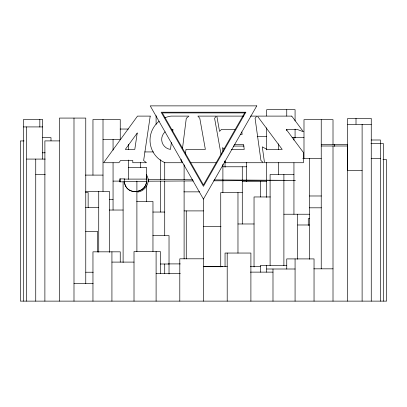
<?xml version="1.0" encoding="UTF-8"?>
<svg xmlns="http://www.w3.org/2000/svg" width="407" height="407" viewBox="0 0 407 407"><rect width="100%" height="100%" fill="white"/><g stroke="black" fill="none" stroke-linecap="round" stroke-linejoin="round"><path stroke-width="0.61" d="M146.51 181.181C146.413 192.455 128.999 195.833 125.153 184.87A11.157 10.633 -90 0 1 124.349 181.904C125.911 196.408 147.929 193.6 146.51 179.538L146.51 174.45M171.352 142.542L170.487 149.41A10.068 10.068 0 0 1 165.161 131.802M172.761 131.303L172.995 129.431A10.068 10.068 0 0 0 171.418 129.355M181.135 159.249L180.978 160.511L182.641 162.729L165.145 162.729A24.334 24.334 0 0 1 159.229 121.154M182.484 148.55L186.274 118.33L188.955 116.107L171.001 116.107A24.334 24.334 0 0 0 164.779 117.842M185.394 154.253L185.999 149.41L205.357 149.41L199.801 118.33L197.873 116.107L216.265 116.107L214.606 118.33L221.087 154.599M148.107 181.904C147.258 187.067 142.994 191.478 137.734 192.079M148.316 181.196L193.35 180.942M213.644 180.825L295.467 180.362L214.28 179.899M243.462 116.107L216.819 116.107L219.551 131.405L221.454 129.431L235.21 129.431M250.437 116.107L256.781 116.107L255.082 118.33L260.943 160.511L263.441 162.729L225.147 162.729L224.827 160.923M347.695 124.323L371.26 124.323M23.469 126.923L42.674 126.923M120.126 129.039L128.409 129.039M240.303 134.422L242.16 134.422L241.814 131.929M257.214 136.564L266.677 136.564M42.674 137.642L50.992 137.642L50.992 140.761M292.078 137.571L303.993 137.571M103.007 139.413L120.508 139.413M371.133 139.998L380.408 139.998L380.408 301.124M24.049 140.939L20.35 140.939L20.35 301.124L386.65 301.124L386.65 159.702L382.951 159.702M59.442 140.903L44.887 140.903L44.887 301.124M370.94 143.676L383.531 143.676L383.531 301.124M234.254 144.414L243.549 144.414L244.241 149.41L231.308 149.41M321.235 144.51L347.558 144.51L347.558 301.124M321.235 146.001L347.558 146.001M233.287 146.072L244.058 146.072M144.719 151.933L153.505 151.933M42.353 152.798L45.146 152.798M302.737 158.491L321.235 158.491M371.133 158.557L380.408 158.557M26.592 159.076L45.269 159.076M190.593 162.729L216.275 162.729M222.894 166.778L246.591 166.778M128.409 167.506L146.647 167.506L146.647 179.456M347.558 170.319L362.113 170.319M293.94 174.517L270.1 174.517L270.1 265.552M35.74 174.583L45.269 174.583M85.373 175.102L103.007 175.102M124.247 179.105L146.851 179.105M113.06 181.105L119.968 181.105M242.282 181.558L266.671 181.558M124.247 181.619L146.851 181.619M85.633 191.305L109.315 191.305L109.315 252.416M183.852 191.86L199.745 191.86M85.638 192.48L88.146 192.48L88.146 207.733M242.282 192.587L220.736 192.587L220.736 266.916M309.462 195.986L321.367 195.986M270.324 196.957L254.039 196.957L254.039 266.977M109.29 199.42L113.06 199.42M136.676 201.465L152.961 201.465L152.961 251.531M85.633 207.534L98.728 207.534M309.462 207.814L321.367 207.814M109.315 210.032L123.107 210.032M184.106 210.902L203.5 210.902M152.874 212.047L164.718 212.047M283.893 214.23L309.462 214.23M309.518 218.635L308.272 218.635L308.272 225.549M237.973 223.977L254.126 223.977M297.685 224.985L309.518 224.985M203.5 226.373L221.016 226.373M85.633 231.334L97.538 231.334L97.538 252.019M152.874 235.633L169.027 235.633L169.027 273.997M203.5 258.806L179.797 258.806L179.797 301.124M111.925 262.098L134.056 262.098M168.467 263.904L180.357 263.904M160.353 264.006L169.027 264.006M286.752 265.466L260.353 265.466L260.353 272.176M203.5 266.677L227.203 266.677M250.33 266.677L260.353 266.677M203.5 266.712L222.894 266.712M313.843 268.829L333.007 268.829M266.671 269.002L295.075 269.002M250.356 272.125L272.99 272.125M85.765 272.227L93.203 272.227M156.1 273.58L180.357 273.616M73.993 283.674L93.157 283.674M148.316 179.523L192.715 179.777M224.252 148.83L222.456 147.67L223.102 151.282M147.197 175.834L148.107 178.815M371.26 301.124L371.26 118.427L347.695 118.427L347.695 170.319M362.113 124.323L362.113 301.124M356.008 118.427L356.008 124.135M334.462 144.51L334.462 146.408M333.007 144.51L333.007 119.673L303.993 119.673L303.993 158.491M333.007 146.001L333.007 301.124M321.235 119.673L321.235 268.829M314.041 301.124L314.041 258.908L286.752 258.908L286.752 269.002M309.462 158.491L309.462 259.239M297.685 214.23L297.685 259.239M295.075 120.991L295.075 109.681L266.671 109.681L266.671 115.934M295.075 129.156L295.075 137.953M295.075 258.908L295.075 301.124M293.94 137.571L293.94 140.11M293.94 162.805L293.94 214.23M286.752 109.681L286.752 116.02M286.752 129.334L286.752 130.601M283.893 174.517L283.893 265.608M278.424 143.834L278.424 149.471M278.424 162.617L278.424 174.517M272.99 269.002L272.99 301.124M266.671 127.813L266.671 149.873M266.671 162.546L266.671 197.405M266.671 265.466L266.671 272.125M260.353 181.558L260.353 196.957M250.9 301.124L250.9 253.047L225.046 253.047L225.046 266.677M246.591 162.388L246.591 181.558M242.282 166.778L242.282 223.977M237.973 192.587L237.973 253.068M227.203 253.047L227.203 301.124M225.046 161.111L225.046 167.231M222.894 164.26L222.894 192.587M203.5 198.204L203.5 301.124M186.264 210.902L186.264 258.857M184.106 164.733L184.106 179.874M184.106 181.135L184.106 258.857M164.718 162.21L164.718 179.874M164.718 181.135L164.718 235.633M164.718 264.006L164.718 273.616M160.409 159.686L160.409 179.874M160.409 181.135L160.409 212.047M160.409 273.58L160.409 251.592L134.01 251.592L134.01 301.124M156.1 115.624L156.1 124.384M156.1 251.592L156.1 301.124M148.316 179.105L148.316 181.619M148.107 179.105L148.107 181.619M146.647 181.344L146.647 182.601M146.647 185.745L146.647 201.465M140.329 162.525L140.329 167.506M136.9 181.105L136.9 251.612M128.576 144.404L128.576 149.4M128.576 160.017L128.576 179.253M123.107 181.736L123.107 262.535M120.477 178.897L120.477 181.827M120.248 139.413L120.248 119.5L92.959 119.5L92.959 175.102M120.248 262.098L120.248 251.831L92.959 251.831L92.959 301.124M113.06 139.413L113.06 150.152M113.06 162.785L113.06 210.032M111.925 251.831L111.925 301.124M103.007 119.5L103.007 191.315M98.728 191.305L98.728 252.203M85.765 283.674L85.765 118.076L59.442 118.076L59.442 301.124M73.993 118.076L73.993 301.124M42.674 159.076L42.674 119.5L23.469 119.5L23.469 301.124M39.835 119.5L39.835 127.04M35.74 159.076L35.74 301.124M26.592 126.923L26.592 301.124M137.22 133.043L134.798 149.41L125.32 149.41L137.22 133.043M150.219 116.107L143.646 160.511L146.474 162.729L132.789 162.729L132.789 160.511L120.553 160.511L118.936 162.729L103.602 162.729L137.505 116.107L150.219 116.107M244.653 112.912L203.439 184.941L162.332 112.912L244.653 112.912M245.843 112.22L203.439 186.33L161.147 112.22L245.843 112.22M256.781 105.876L203.434 199.115L150.219 105.876L256.781 105.876M291.748 116.107L257.407 116.107L282.199 149.41L266.982 149.41L262.296 146.856L264.504 162.729L303.398 162.729L303.398 152.472L286.243 129.431L297.217 129.431L303.398 131.756L291.748 116.107M124.247 178.897L119.638 178.897L119.638 181.827L124.247 181.827L124.247 178.897"/></g></svg>
